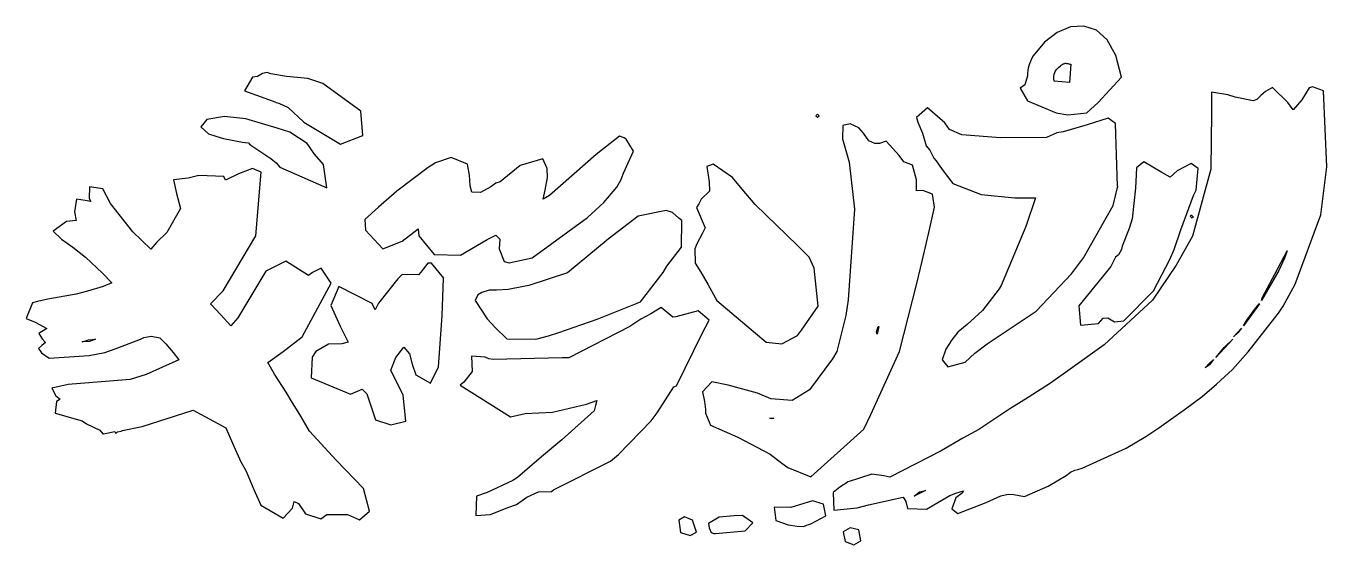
# Model space of a CAD drawing. Extents: x 8 to 77.1, y 4 to 31.6.
import ezdxf

# ---------------------------------------------------------------- set-up
doc = ezdxf.new("R2010")
doc.units = 0
doc.layers.add('Layer_1', color=7, linetype='CONTINUOUS')

msp = doc.modelspace()

# ---------------------------------------------------------------- linework, layer by layer
at = {"layer": 'Layer_1', "color": 6}
for points in [[(61.491063, 29.984281), (61.412191, 29.831116), (61.348428, 29.694837), (61.29826, 29.569922), (61.260163, 29.450861), (61.232618, 29.33213), (61.214104, 29.208221), (61.203126, 29.073609), (61.198131, 28.922784), (61.045855, 28.441262), (60.797872, 28.264323), (61.189424, 27.604521), (62.709264, 26.959124), (63.335761, 26.851834), (64.340765, 26.951922), (64.954215, 27.511704), (66.194155, 28.850239), (66.193591, 28.850239), (66.193027, 28.850239), (66.192462, 28.850239), (66.191898, 28.850239), (66.191333, 28.850239), (66.190769, 28.850239), (66.190204, 28.850239), (66.18964, 28.850239), (65.891266, 30.007302), (65.432395, 30.832706), (64.852, 31.347242), (64.189046, 31.571688), (63.482499, 31.526831), (62.771333, 31.233456), (62.094514, 30.712344), (61.49101, 29.984281), (61.491007, 29.984281), (61.491004, 29.984281), (61.491001, 29.984281), (61.490998, 29.984281), (61.490995, 29.984281), (61.490993, 29.984281), (61.49099, 29.984281), (61.491063, 29.984281)], [(20.820948, 29.100985), (20.571507, 29.041585), (20.304662, 28.887884), (20.034921, 28.850027), (19.617255, 28.121992), (20.892006, 27.673886), (21.224104, 27.543349), (21.302416, 27.512898), (21.435839, 27.470564), (21.927466, 27.245802), (22.762796, 26.455394), (24.711899, 25.292319), (25.906881, 25.749113), (25.793766, 27.039828), (23.770701, 28.514685), (22.977428, 28.788824), (21.850601, 28.894705), (21.010927, 29.03103), (20.820948, 29.100829), (20.820948, 29.100985)], [(63.179127, 29.583991), (63.194734, 29.591639), (63.227808, 29.592204), (63.269368, 29.588365), (63.310445, 29.583201), (63.349957, 29.574226), (63.39312, 29.56082), (63.440426, 29.548628), (63.492369, 29.543323), (63.492544, 29.543323), (63.492721, 29.543323), (63.492896, 29.543323), (63.493074, 29.543323), (63.493249, 29.543323), (63.493427, 29.543323), (63.493602, 29.543323), (63.49378, 29.543323), (63.42851, 28.574637), (62.614929, 28.638496), (62.598588, 28.770006), (62.596895, 28.88901), (62.610865, 28.997705), (62.641373, 29.098298), (62.689325, 29.192989), (62.755633, 29.283977), (62.841211, 29.373464), (62.946971, 29.463654), (62.979483, 29.488603), (63.010107, 29.510616), (63.039289, 29.529751), (63.067455, 29.546035), (63.095084, 29.559553), (63.122601, 29.570334), (63.150428, 29.578462), (63.179026, 29.583994), (63.179031, 29.584011), (63.179037, 29.584028), (63.179043, 29.584045), (63.179046, 29.584059), (63.179051, 29.584076), (63.179057, 29.584093), (63.179063, 29.584109), (63.179127, 29.583991)], [(76.325422, 28.332335), (76.147041, 28.284815), (75.755486, 27.645285), (75.310263, 27.115943), (75.020221, 27.500271), (74.206645, 28.306571), (73.832489, 28.096288), (73.585951, 27.887494), (73.380016, 27.675726), (73.175532, 27.598879), (72.214034, 27.787401), (71.828276, 27.910659), (70.97119, 28.06154), (70.969779, 26.959347), (70.929175, 23.963149), (69.957527, 20.41305), (69.083039, 18.868532), (67.834394, 17.01363), (65.266048, 14.635312), (63.461965, 13.346064), (62.414901, 12.596256), (61.234419, 11.846533), (60.481752, 11.376718), (60.314978, 11.263547), (58.602262, 10.146878), (57.766932, 9.687194), (56.606753, 9.012824), (53.877427, 7.603153), (53.56273, 7.681498), (52.924625, 7.759814), (51.671629, 7.350846), (51.230761, 7.075312), (50.882705, 6.796872), (50.916041, 5.855661), (52.147281, 5.981814), (52.747672, 6.14429), (54.599611, 6.545976), (54.738832, 6.318308), (54.827297, 5.933978), (55.825049, 5.900732), (56.441396, 6.261835), (57.066448, 6.638884), (57.381146, 6.753438), (57.793004, 6.888284), (57.730636, 6.76213), (57.389832, 6.504038), (57.185346, 5.916706), (57.495694, 5.674502), (58.998132, 6.269116), (59.774001, 6.611311), (60.162663, 6.707012), (60.471561, 6.678198), (61.035692, 6.58831), (62.293043, 7.130713), (63.255996, 7.693379), (63.476426, 7.867454), (63.704112, 7.976222), (63.867984, 8.012572), (64.094219, 8.092328), (66.442136, 9.15529), (67.486296, 9.767261), (68.167905, 10.225562), (69.587677, 11.236312), (70.465061, 11.886044), (71.23658, 12.548787), (72.089318, 13.329046), (72.920293, 14.265883), (74.515545, 16.322335), (74.766432, 16.696508), (74.989766, 17.07356), (75.408877, 17.866765), (76.774994, 21.543113), (77.09839, 24.086824), (76.912761, 28.121355), (76.325425, 28.333044), (76.325422, 28.332335)], [(55.884493, 27.222942), (55.298605, 26.716842), (55.371151, 26.470253), (55.617689, 25.885821), (55.822167, 25.214364), (56.013596, 24.970747), (56.21808, 24.550185), (56.336997, 24.403684), (56.656043, 23.94689), (57.221634, 23.207267), (58.729866, 22.615557), (60.529597, 22.437207), (61.624518, 22.450556), (61.105333, 20.930674), (59.794335, 17.785163), (59.684118, 17.616894), (58.805284, 16.468357), (57.996051, 15.715712), (57.489923, 15.315386), (57.176681, 14.896353), (56.851832, 14.41055), (56.661852, 13.844836), (56.963499, 13.472218), (57.884385, 13.721561), (58.403566, 14.191433), (59.046017, 14.687467), (60.271462, 15.512603), (61.65062, 16.433559), (63.531564, 18.411606), (64.176916, 19.264386), (65.750406, 22.044472), (65.985345, 23.072707), (65.979418, 23.072707), (65.874999, 26.389379), (65.470385, 26.675025), (64.360964, 26.325521), (63.090563, 25.957159), (62.758458, 25.893306), (62.207377, 25.656962), (59.766649, 25.633961), (57.704426, 25.794937), (57.057631, 26.074795), (56.80239, 26.43736), (55.884394, 27.223388), (55.884493, 27.222942)], [(18.546994, 26.760355), (17.610147, 26.608065), (17.296895, 26.207775), (17.701506, 25.848097), (18.091616, 25.719051), (18.507834, 25.590002), (19.511388, 25.40868), (19.82464, 25.367853), (19.888422, 25.295088), (19.956585, 25.249794), (21.006554, 24.527624), (21.302394, 24.298485), (21.492374, 24.067856), (23.979512, 22.983115), (23.979512, 22.983115), (23.811287, 24.214355), (23.328362, 24.756766), (22.942604, 25.323821), (22.017355, 25.928527), (21.348802, 26.143188), (19.678142, 26.643498), (18.546972, 26.758066), (18.546994, 26.760355)], [(51.778913, 26.381819), (51.3946, 26.290415), (51.378626, 25.574036), (51.725232, 24.3428), (52.006582, 21.836807), (51.678826, 17.03362), (51.543958, 16.198304), (51.063926, 14.278244), (50.836243, 13.901196), (49.625301, 12.24647), (48.697157, 11.675027), (47.564534, 11.77372), (46.852476, 12.062236), (45.296387, 12.492963), (44.427693, 12.672823), (43.941876, 12.133299), (44.036135, 11.630125), (44.102813, 11.199398), (44.096858, 11.002181), (44.360801, 10.364048), (45.819726, 9.724504), (47.533899, 8.835532), (48.142991, 8.346808), (48.460587, 8.124953), (49.691832, 7.626041), (52.49512, 10.162485), (52.880878, 10.93552), (54.397811, 14.276833), (55.312905, 17.89948), (55.597148, 19.072664), (56.013367, 20.83031), (56.26135, 21.944103), (56.259939, 21.944103), (56.145368, 22.640212), (55.645047, 22.827326), (55.302791, 22.818407), (55.302791, 23.39556), (55.088161, 24.187383), (54.62844, 24.365806), (54.38335, 24.69645), (53.682889, 25.456341), (53.342083, 25.324394), (53.091196, 25.337771), (52.760544, 25.472611), (52.482101, 25.872901), (52.241363, 26.168721), (51.778747, 26.381898), (51.778913, 26.381819)], [(50.042987, 26.889407), (49.958873, 26.806761), (50.042987, 26.722636), (50.12565, 26.806761), (50.042987, 26.889407)], [(39.52595, 25.720535), (38.294714, 24.754672), (35.819173, 22.561952), (35.472573, 22.379219), (35.58424, 22.85918), (35.713312, 23.527736), (35.688674, 24.010672), (35.456636, 24.51246), (34.251505, 24.170235), (33.189937, 23.298597), (32.966604, 23.220337), (32.691056, 23.024534), (32.142873, 22.725822), (31.680254, 22.742134), (31.59324, 23.088669), (31.570069, 23.648522), (31.449699, 24.23006), (30.591167, 24.580976), (29.765986, 24.296738), (29.359928, 24.048741), (27.70812, 22.801536), (26.736464, 21.941554), (26.009905, 21.296236), (26.031662, 20.719047), (26.965613, 19.731464), (27.986571, 20.149167), (28.839298, 20.790105), (28.869742, 20.433398), (29.684771, 19.428394), (31.081339, 19.393375), (32.501103, 20.222883), (32.614227, 20.28973), (32.953576, 20.466599), (33.181262, 20.252008), (33.130473, 19.731331), (33.400215, 19.071464), (33.667059, 18.996108), (34.882351, 19.261499), (37.820507, 21.394706), (38.700789, 22.201083), (39.389648, 23.004482), (39.597025, 23.375743), (39.749301, 23.755684), (39.988592, 24.31116), (39.990003, 24.31116), (40.268449, 24.93042), (39.889941, 25.553982), (39.769573, 25.638112), (39.525931, 25.720753), (39.52595, 25.720535)], [(44.503131, 24.22533), (44.159424, 24.102073), (44.287042, 23.300082), (44.300109, 22.793987), (43.860692, 22.373349), (43.734519, 22.126836), (43.609802, 21.9369), (44.07533, 20.850658), (43.934651, 20.566426), (43.627207, 20.009534), (43.534392, 19.733992), (43.550338, 18.981303), (43.850535, 18.494007), (44.234848, 17.82545), (44.703272, 16.991597), (47.312224, 14.769847), (48.143205, 14.68281), (48.97418, 15.138201), (49.185917, 15.409357), (50.077805, 16.682721), (50.079216, 16.682721), (49.861679, 18.704296), (49.60064, 19.288806), (48.978493, 19.918131), (46.73935, 22.086219), (46.04179, 22.899792), (45.529858, 23.527736), (44.503103, 24.228229), (44.503131, 24.22533)], [(67.37028, 24.364551), (66.981618, 24.044011), (66.926522, 22.96365), (66.755394, 21.324845), (66.598769, 20.824547), (66.224604, 19.874643), (66.18839, 19.707881), (66.105735, 19.539615), (66.027421, 19.414963), (65.875146, 19.290223), (65.619907, 18.791314), (63.924598, 16.700098), (64.007249, 15.686406), (64.968761, 15.767616), (65.218191, 16.056191), (65.461831, 16.076144), (65.820039, 15.854281), (66.311661, 15.910711), (67.885158, 17.50164), (68.755297, 19.162123), (68.990227, 19.705937), (69.336835, 20.750128), (69.885018, 22.239541), (70.00829, 22.573077), (70.153313, 22.858723), (70.154724, 22.858723), (70.262039, 23.997151), (69.892237, 24.261113), (69.148266, 23.881166), (68.772659, 23.549044), (68.327437, 23.785456), (67.370291, 24.362617), (67.37028, 24.364551)], [(20.037824, 24.004878), (19.296756, 23.722128), (18.5992, 23.381314), (18.519439, 23.578528), (17.196833, 23.629017), (16.622542, 23.486902), (15.840866, 23.395498), (16.003291, 22.668945), (16.209228, 21.875715), (15.487013, 20.609646), (14.947531, 20.065829), (14.642981, 19.722111), (13.680035, 20.631411), (12.490852, 22.139607), (12.093487, 22.931423), (11.385774, 23.027133), (11.369811, 22.416639), (11.452476, 22.254177), (11.149373, 22.297973), (10.695459, 22.372223), (10.58524, 21.706635), (10.678054, 21.239591), (10.170478, 21.194298), (9.455517, 20.682431), (9.900729, 20.250278), (10.493873, 19.823843), (11.162427, 19.287299), (12.07607, 18.451984), (12.572048, 17.929932), (12.105072, 17.738481), (11.282796, 17.489002), (10.6708, 17.320823), (9.178522, 17.055387), (8.615836, 16.936498), (8.353342, 16.862249), (8.012542, 16.028352), (8.492564, 15.839825), (9.116158, 15.498988), (9.06396, 15.467072), (8.699956, 15.246673), (8.873979, 14.95229), (9.04801, 14.765191), (8.859478, 14.601304), (8.669498, 14.437418), (8.836274, 14.214039), (9.246685, 13.92112), (11.361117, 14.070557), (12.196446, 14.222816), (12.750437, 14.421472), (14.010679, 14.90876), (14.126697, 14.949541), (14.273173, 15.017895), (14.661828, 15.099105), (15.118653, 15.007701), (15.431898, 14.690148), (15.83071, 14.22894), (16.129462, 13.831543), (14.39499, 13.068753), (13.540808, 12.790341), (10.257493, 12.535042), (9.383011, 12.333536), (9.591843, 11.936139), (9.825327, 11.750521), (9.636803, 11.624368), (9.561385, 11.002181), (10.989859, 10.599026), (11.227694, 10.433729), (11.925257, 10.098703), (12.086227, 9.91015), (12.131224, 9.90253), (12.731614, 10.038843), (12.782403, 9.931486), (12.875217, 10.006924), (13.062301, 10.041948), (13.131875, 10.084055), (14.177485, 10.303032), (16.886508, 11.168889), (18.629675, 10.236371), (18.971929, 9.419902), (19.425852, 8.427891), (19.67674, 7.968207), (20.106003, 6.960307), (20.475813, 6.116321), (21.667899, 5.421603), (22.159526, 5.964006), (22.249438, 6.306229), (22.482929, 6.210499), (22.861433, 5.652207), (23.669208, 5.396965), (23.981013, 5.630476), (25.090435, 5.615518), (25.725628, 5.337049), (26.259311, 5.805425), (26.259311, 5.805425), (25.940266, 7.006224), (24.481335, 8.517412), (23.060116, 10.058966), (22.559787, 10.930581), (22.162429, 11.55703), (21.827421, 12.128417), (21.206731, 13.081199), (20.857221, 13.70333), (21.667899, 14.287812), (22.684507, 15.057909), (24.210146, 17.90465), (23.68371, 18.700867), (23.222541, 18.471736), (23.006462, 18.325232), (21.814376, 19.082265), (21.377858, 18.876319), (20.749905, 18.548557), (19.26633, 16.068719), (18.889265, 15.652478), (18.349784, 16.231092), (17.810301, 16.811211), (18.490453, 17.502949), (20.216222, 20.426599), (20.493218, 23.815809), (20.037847, 24.002846), (20.037824, 24.004878)], [(42.00584, 21.773028), (40.512108, 21.462654), (38.919762, 20.251698), (36.761826, 18.46936), (34.714101, 17.786309), (34.425509, 17.731389), (33.611936, 17.580583), (33.001387, 17.534527), (32.615626, 17.534527), (32.222615, 17.417058), (32.002182, 17.286513), (31.870215, 16.996519), (32.49816, 16.00889), (32.918722, 15.554973), (33.551027, 14.961866), (35.089711, 14.937482), (35.758264, 15.115857), (36.302098, 15.287008), (38.342567, 15.994661), (40.64552, 16.915529), (41.853564, 18.481812), (42.050792, 18.816843), (42.813616, 19.821845), (42.815027, 19.821845), (42.845479, 21.244485), (42.678708, 21.363366), (42.334998, 21.669427), (42.005806, 21.775238), (42.00584, 21.773028)], [(69.863216, 21.511958), (69.838578, 21.46592), (69.922692, 21.377491), (70.005358, 21.413883), (69.922692, 21.502318), (69.863216, 21.512703), (69.863216, 21.511958)], [(74.978167, 19.620866), (74.849098, 19.245277), (74.537299, 18.57814), (73.617847, 16.984329), (73.661377, 17.13522), (74.342983, 18.430219), (74.978184, 19.620866), (74.978167, 19.620866)], [(29.343917, 18.972613), (28.987163, 18.495469), (28.855196, 18.349009), (27.993758, 18.377821), (27.75302, 18.148691), (26.732061, 16.850768), (26.547887, 16.49109), (26.402859, 16.824614), (24.629235, 17.741184), (24.202868, 16.72173), (24.693046, 15.634009), (25.128116, 14.778393), (24.784413, 14.685576), (24.066549, 14.677956), (23.397996, 14.283437), (23.210919, 13.983238), (23.155824, 12.889796), (25.238342, 12.021144), (25.863392, 12.273479), (26.112833, 12.041408), (26.574002, 10.652084), (27.391927, 10.391028), (28.189552, 10.589713), (28.038732, 11.963091), (27.383232, 13.288632), (27.65007, 13.955721), (28.070638, 14.518359), (28.367934, 14.150003), (28.510052, 13.606189), (28.708734, 13.039148), (29.486058, 12.599812), (29.916778, 13.46694), (30.119803, 16.174549), (30.189376, 18.172942), (30.195331, 18.172942), (29.552877, 18.972043), (29.344044, 18.972043), (29.343917, 18.972613)], [(41.743348, 16.617514), (41.187909, 16.282482), (40.665832, 15.993952), (40.081389, 15.616901), (36.845937, 13.941892), (36.490631, 13.950641), (32.814311, 13.850537), (32.583721, 13.894422), (32.398092, 13.98002), (31.66863, 14.027546), (31.709244, 13.219742), (31.255321, 12.65129), (31.07114, 12.496096), (33.732309, 10.812386), (34.522678, 10.983526), (35.965655, 11.064693), (37.775535, 11.479475), (38.330973, 11.670878), (38.255558, 11.407), (38.180148, 11.128532), (36.461632, 9.597081), (35.381212, 8.68491), (34.106462, 7.597226), (33.871529, 7.426086), (32.498165, 6.801105), (31.93113, 6.596635), (31.904996, 5.564012), (32.680865, 5.627823), (33.594508, 5.997703), (34.055679, 6.157187), (34.615467, 6.542985), (35.218762, 6.831557), (35.923573, 6.851595), (36.02944, 6.925848), (39.050259, 8.458738), (39.473725, 8.802456), (41.211091, 10.600663), (41.519994, 11.01838), (42.411881, 12.400479), (42.54675, 12.467337), (42.578666, 12.502333), (43.925927, 15.237467), (43.924516, 15.237467), (44.295774, 15.948046), (43.699735, 16.448375), (42.527948, 16.117732), (42.35682, 16.10887), (41.743379, 16.616425), (41.743348, 16.617514)], [(73.496032, 16.82333), (73.511977, 16.810037), (72.66504, 15.644079), (72.846319, 15.942848), (73.323442, 16.608432), (73.49602, 16.823113), (73.496032, 16.82333)], [(53.291489, 15.616901), (53.21173, 15.194854), (53.184157, 15.319591), (53.269721, 15.605242), (53.29148, 15.617208), (53.291489, 15.616901)], [(72.567887, 15.529883), (72.364851, 15.271717), (72.135721, 15.070115), (72.338757, 15.299245), (72.567887, 15.528376), (72.567887, 15.529883)], [(11.706273, 14.929379), (11.379975, 14.81049), (10.998567, 14.790537), (11.323417, 14.908006), (11.706273, 14.929286), (11.706273, 14.929379)], [(72.093667, 14.939567), (71.204675, 13.967998), (71.632496, 14.49437), (72.093667, 14.939567)], [(71.064004, 13.859116), (71.064004, 13.859116), (70.859523, 13.573479), (70.631837, 13.412471), (70.834874, 13.637261), (71.064004, 13.860584), (71.064004, 13.859116)], [(47.515247, 10.739714), (47.72408, 10.739714), (47.61966, 10.697155), (47.515247, 10.739714)], [(49.784852, 6.344018), (49.08294, 6.139633), (48.62322, 5.998917), (47.741484, 6.006537), (47.827046, 5.310436), (48.494148, 5.069728), (48.956764, 4.996943), (49.325129, 4.98509), (49.464352, 5.059343), (49.581816, 5.089907), (49.686235, 5.127584), (50.479511, 5.551058), (50.360588, 6.173246), (49.784852, 6.347292), (49.784852, 6.344018)], [(55.772826, 6.902423), (55.169531, 6.592035), (55.463937, 6.83136), (55.460832, 6.83136), (55.772631, 6.901125), (55.772826, 6.902423)], [(46.067921, 5.569657), (45.613997, 5.546515), (44.822172, 5.475254), (44.253689, 5.146013), (44.294292, 4.912531), (44.400162, 4.671767), (44.529225, 4.622773), (44.629296, 4.615153), (46.195536, 4.764533), (46.617551, 5.186597), (46.067921, 5.566524), (46.067921, 5.569657)], [(42.984739, 5.495404), (42.680193, 5.32576), (42.765754, 4.665868), (43.282043, 4.503393), (43.624288, 4.689039), (43.625699, 4.689039), (43.412512, 5.331518), (42.984688, 5.495404), (42.984739, 5.495404)], [(51.784713, 4.918175), (51.397498, 4.69632), (51.50481, 4.181434), (51.973234, 4.004565), (52.344495, 4.22786), (52.232828, 4.818156), (51.784713, 4.918175)]]:
    msp.add_lwpolyline(points, close=True, dxfattribs=at)

doc.saveas('drawing.dxf')
